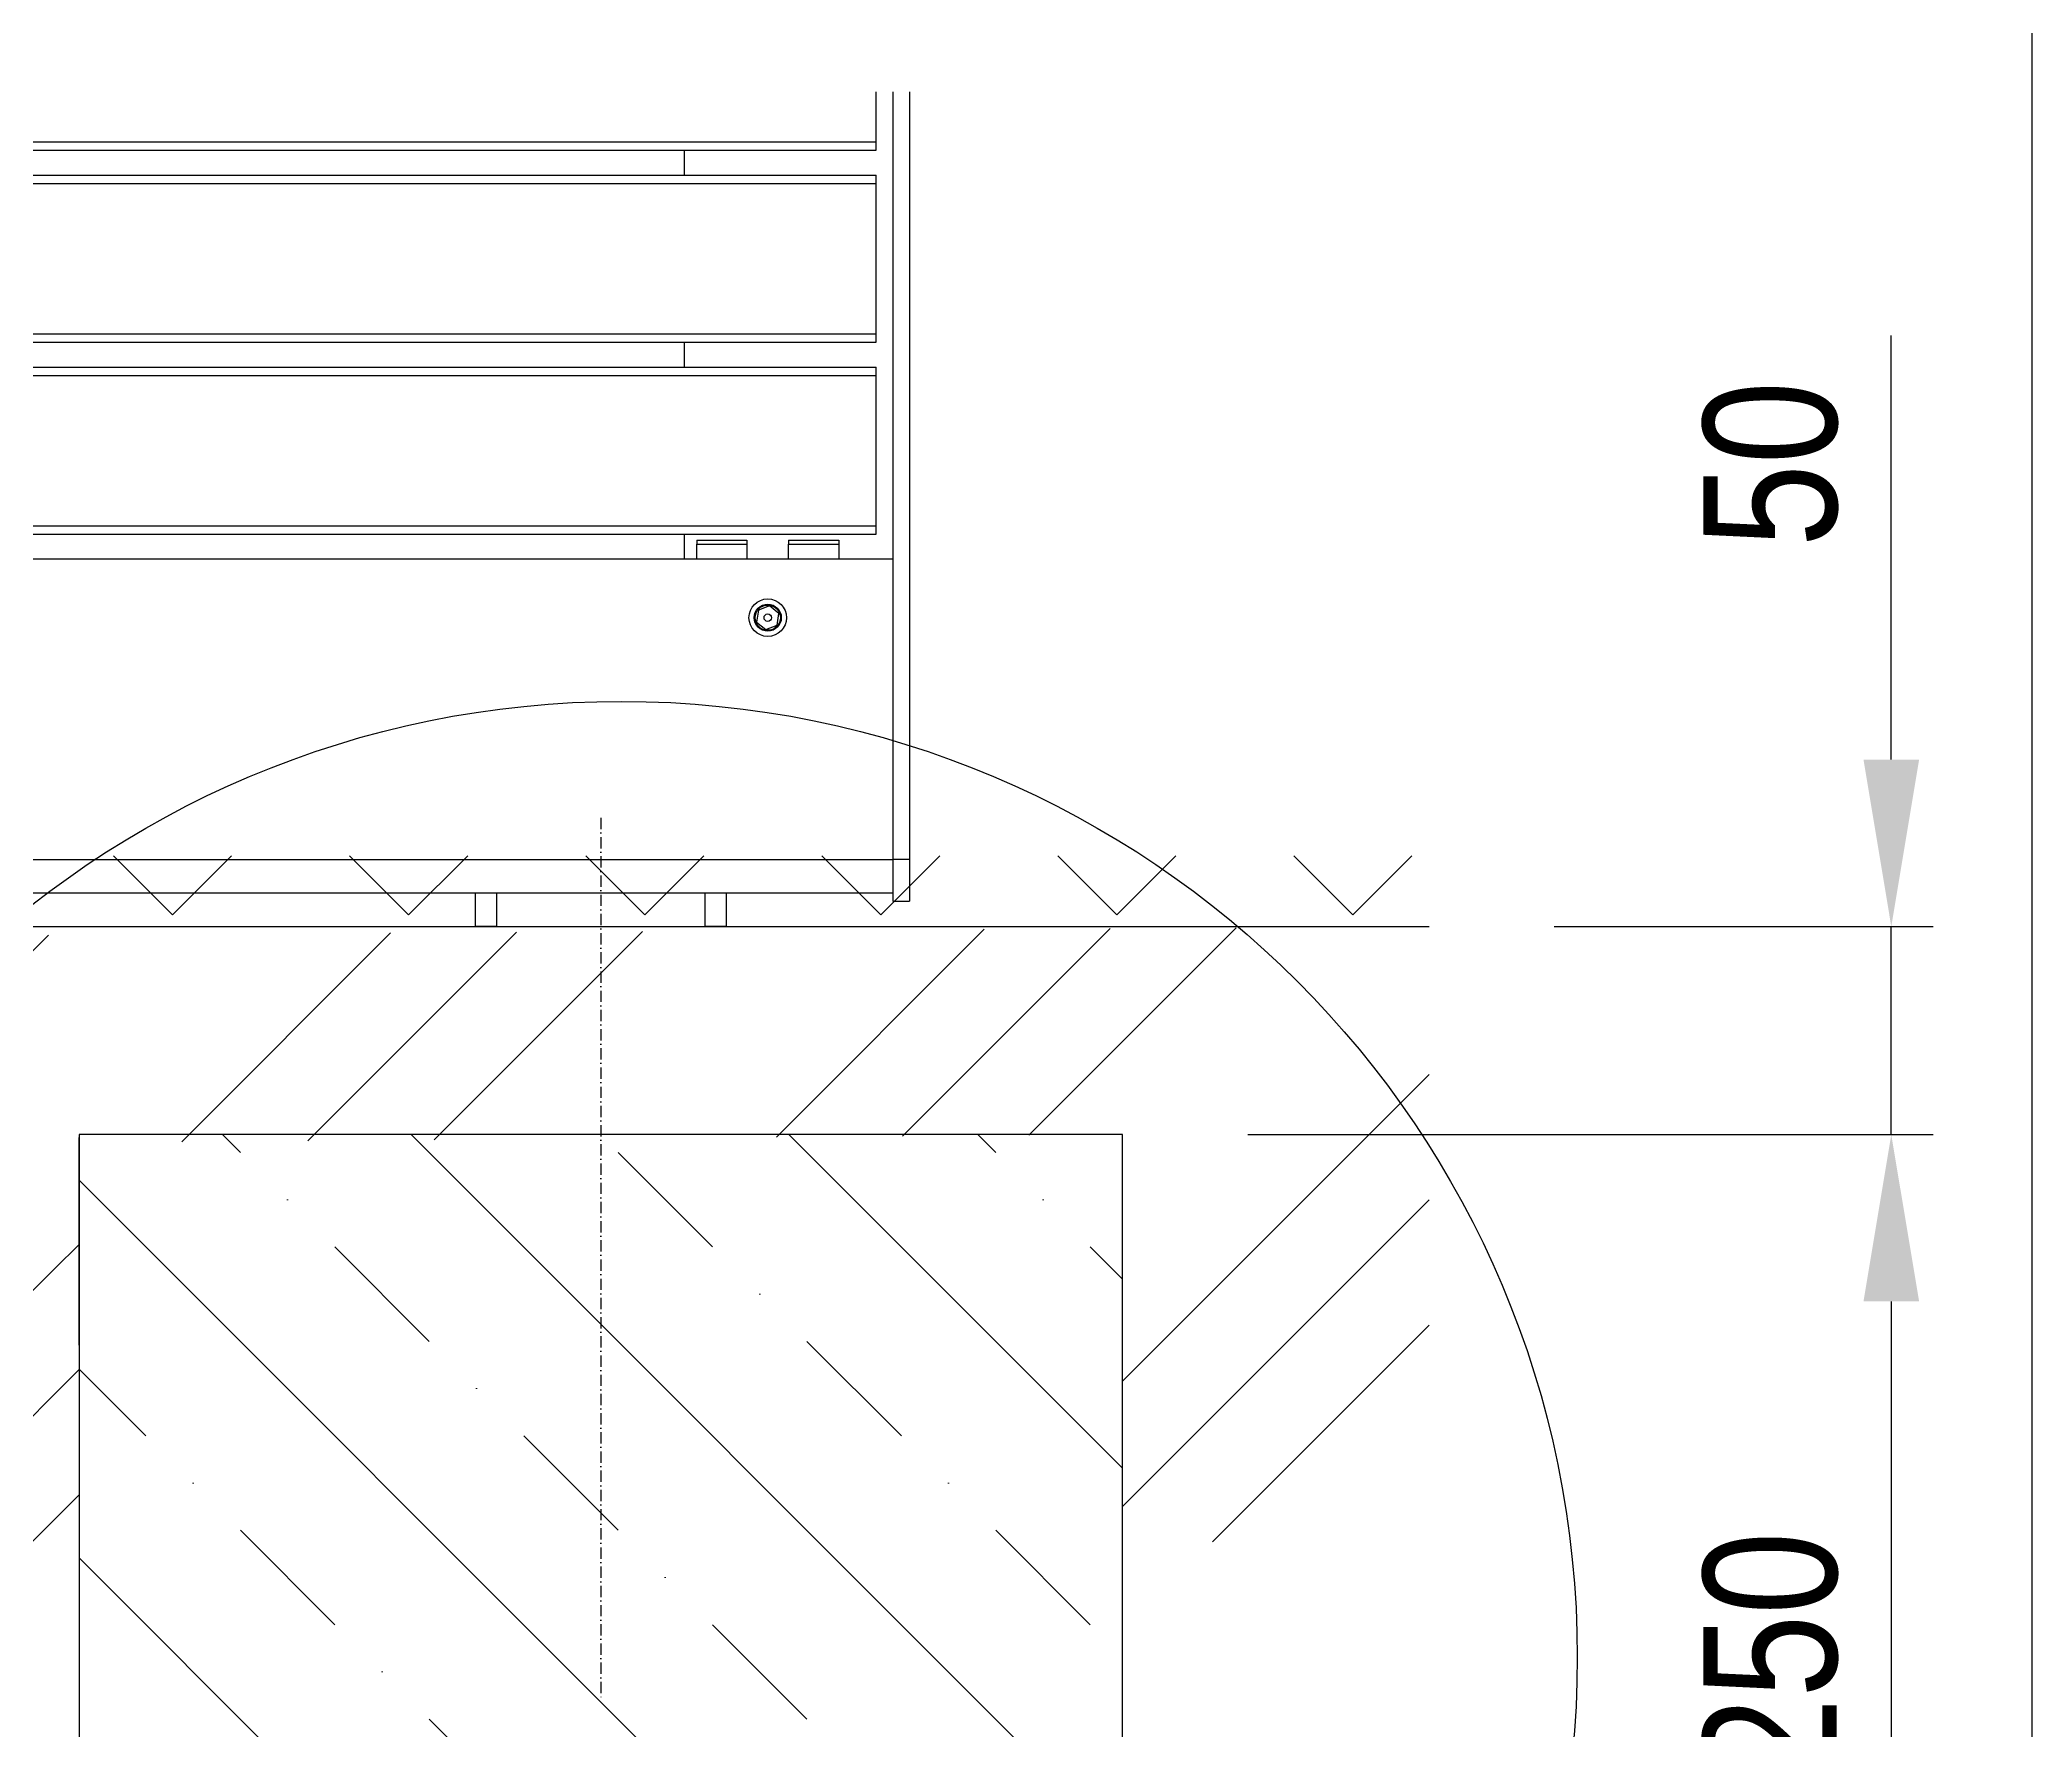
# Model space of a CAD drawing. Header units: millimetres. Extents: x 11004 to 16944, y 3085 to 7285.
# Drawn here: x 14967 to 15444.4, y 5417.9 to 5822.9 of the extents above; entities that cross this region are included whole.
import ezdxf

# ---------------------------------------------------------------- set-up
doc = ezdxf.new("R2010")
doc.units = ezdxf.units.MM
doc.header["$LTSCALE"] = 0.3
doc.linetypes.add('DashDot', pattern=[15, 9, -3, 0, -3])
doc.layers.add('Nekreslit', color=6, linetype='Continuous', plot=False)
doc.layers.add('SRAFY', color=251, linetype='Continuous', lineweight=13)
doc.styles.add('SEACAD_Arial', font='arial.ttf', dxfattribs={"width": 0.8})
doc.dimstyles.new('ISO-25', dxfattribs={"dimtxt": 1.6, "dimasz": 2, "dimexe": 0.5, "dimexo": 1.5, "dimtad": 1, "dimdec": 0, "dimtxsty": 'SEACAD_Arial', "dimcen": 2, "dimadec": 0, "dimazin": 0, "dimtfac": 1, "dimtdec": 0, "dimtmove": 0, "dimatfit": 3, "dimfxl": 1, "dimarcsym": 0})

# ---------------------------------------------------------------- blocks, each defined once
blk = doc.blocks.new('*D137')
at = {"color": 0, "lineweight": -2, "transparency": 16777216}
for p, q in [((15305.45, 5560.61), (15420.65, 5560.61)), ((15410.65, 5520.61), (15410.65, 5350.62)), ((15256.41, 5310.62), (15420.65, 5310.62))]:
    blk.add_line(p, q, dxfattribs=at)
at = {"color": 0, "transparency": 16777216}
for points in [[(15403.99, 5520.61), (15417.32, 5520.61), (15410.65, 5560.61)], [(15403.99, 5350.62), (15417.32, 5350.62), (15410.65, 5310.62)]]:
    blk.add_solid(points, dxfattribs=at)
at = {"layer": 'Defpoints', "color": 0, "transparency": 16777216}
for p in [(15275.45, 5560.61), (15226.41, 5310.62), (15410.65, 5310.62)]:
    blk.add_point(p, dxfattribs=at)
at = {"color": 0, "transparency": 16777216, "insert": (15381.81, 5435.62), "char_height": 32, "attachment_point": 5, "rotation": 90, "style": 'SEACAD_Arial'}
blk.add_mtext('250', dxfattribs=at)
blk = doc.blocks.new('*D143')
at = {"color": 0, "lineweight": -2, "transparency": 16777216}
for p, q in [((15410.65, 5650.45), (15410.65, 5752.03)), ((15329.9, 5610.45), (15420.65, 5610.45)), ((15410.65, 5560.61), (15410.65, 5610.45)), ((15256.43, 5560.61), (15420.65, 5560.61)), ((15410.65, 5520.61), (15410.65, 5480.61))]:
    blk.add_line(p, q, dxfattribs=at)
at = {"color": 0, "transparency": 16777216}
for points in [[(15403.99, 5650.45), (15417.32, 5650.45), (15410.65, 5610.45)], [(15403.99, 5520.61), (15417.32, 5520.61), (15410.65, 5560.61)]]:
    blk.add_solid(points, dxfattribs=at)
at = {"layer": 'Defpoints', "color": 0, "transparency": 16777216}
for p in [(15299.9, 5610.45), (15410.65, 5610.45), (15226.43, 5560.61)]:
    blk.add_point(p, dxfattribs=at)
at = {"color": 0, "transparency": 16777216, "insert": (15381.81, 5721.24), "char_height": 32, "attachment_point": 5, "rotation": 90, "style": 'SEACAD_Arial'}
blk.add_mtext('50', dxfattribs=at)

msp = doc.modelspace()

# ---------------------------------------------------------------- hatches: boundary and pattern name
at = {"layer": 'SRAFY'}
h = msp.add_hatch(dxfattribs=at)
h.set_pattern_fill('TERACO', color=256, scale=20)
h.set_pattern_definition([(45, (6909.467, 295.79), (-28.28427, 28.28427), [20, -20]), (135, (6966.035, 295.79), (-28.28427, -28.28427), [20, -20])])
h.paths.add_polyline_path([(14369.91, 5610.45), (14369.91, 5633.48), (15299.91, 5633.48), (15299.91, 5610.46)])
h = msp.add_hatch(dxfattribs=at)
h.set_pattern_fill('GOST_GROUND', color=256, scale=10)
h.set_pattern_definition([(45, (6909.47, 295.79), (141.4214, -9e-15), [200]), (45, (6939.47, 295.79), (141.4214, -9e-15), [200]), (45, (6969.47, 295.79), (141.4214, -9e-15), [200])])
h.paths.add_polyline_path([(14976.39, 5461.53), (14299.91, 5456.61), (14299.91, 5604.28), (15299.91, 5610.44), (15299.91, 5463.03), (15226.43, 5463.03), (15226.43, 5560.61), (14976.39, 5558.67)])
h = msp.add_hatch(dxfattribs=at)
h.set_pattern_fill('BETON-PROSTY', color=256, scale=0.8, angle=90)
h.set_pattern_definition([(135, (6258.19, 781.864), (-45.25483, -45.25483), []), (135, (6258.19, 827.12), (-67.88225, -22.6274), [32, -16, 0, -16])])
h.paths.add_polyline_path([(15226.39, 5560.61), (14976.4, 5560.61), (14976.41, 5310.63), (15226.42, 5310.62)])

# ---------------------------------------------------------------- linework, layer by layer
for p, q in [((15167.41, 5798.45), (15167.41, 5810.45)), ((15171.41, 5810.45), (15171.41, 5626.56)), ((15175.41, 5810.45), (15175.41, 5626.56)), ((13383.41, 5798.45), (15167.41, 5798.45)), ((13383.41, 5796.45), (15167.41, 5796.45)), ((15121.41, 5796.45), (15121.41, 5790.45)), ((15167.41, 5796.45), (15167.41, 5798.45)), ((13383.41, 5790.45), (15167.41, 5790.45)), ((13383.41, 5788.45), (15167.41, 5788.45)), ((15167.41, 5788.45), (15167.41, 5790.45)), ((15167.41, 5752.45), (15167.41, 5788.45)), ((13383.41, 5752.45), (15167.41, 5752.45)), ((13383.41, 5750.45), (15167.41, 5750.45)), ((15121.41, 5750.45), (15121.41, 5744.45)), ((15167.41, 5750.45), (15167.41, 5752.45)), ((13383.41, 5744.45), (15167.41, 5744.45)), ((15167.41, 5742.45), (15167.41, 5744.45)), ((13383.41, 5742.45), (15167.41, 5742.45)), ((15167.41, 5706.45), (15167.41, 5742.45)), ((13383.41, 5706.45), (15167.41, 5706.45)), ((15167.41, 5704.45), (15167.41, 5706.45)), ((13383.41, 5704.45), (15167.41, 5704.45)), ((15121.41, 5704.45), (15121.41, 5698.45)), ((15124.41, 5703.05), (15124.41, 5702.05)), ((15124.41, 5703.05), (15136.41, 5703.05)), ((15124.41, 5702.05), (15136.41, 5702.05)), ((15124.41, 5698.45), (15124.41, 5702.05)), ((15136.41, 5703.05), (15136.41, 5702.05)), ((15136.41, 5702.05), (15136.41, 5698.45)), ((15146.41, 5703.05), (15146.41, 5702.05)), ((15146.41, 5703.05), (15158.41, 5703.05)), ((15146.41, 5702.05), (15158.41, 5702.05)), ((15146.41, 5698.45), (15146.41, 5702.05)), ((15158.41, 5703.05), (15158.41, 5702.05)), ((15158.41, 5702.05), (15158.41, 5698.45)), ((15171.41, 5698.45), (13379.41, 5698.45)), ((15139.16, 5686.25), (15138.72, 5683.4)), ((15141.85, 5687.3), (15139.16, 5686.26)), ((15144.1, 5685.49), (15141.85, 5687.3)), ((15138.72, 5683.4), (15140.97, 5681.6)), ((15140.97, 5681.6), (15143.66, 5682.64)), ((15143.66, 5682.64), (15144.1, 5685.49)), ((15171.41, 5626.45), (13379.41, 5626.45)), ((15171.41, 5626.56), (15171.41, 5616.56)), ((15171.41, 5626.56), (15175.41, 5626.56)), ((15175.41, 5626.56), (15175.41, 5616.56)), ((15171.41, 5618.45), (13379.41, 5618.45)), ((15071.41, 5610.45), (15071.41, 5618.45)), ((15076.41, 5618.45), (15076.41, 5610.45)), ((15126.41, 5610.45), (15126.41, 5618.45)), ((15131.41, 5618.45), (15131.41, 5610.45)), ((15171.41, 5616.56), (15175.41, 5616.56)), ((14169.91, 5610.45), (15299.91, 5610.44)), ((15076.41, 5610.45), (15071.41, 5610.45)), ((15076.41, 5610.45), (15126.41, 5610.45)), ((15131.41, 5610.45), (15126.41, 5610.45)), ((14976.39, 5510.1), (14976.39, 5559.93))]:
    msp.add_line(p, q)
at = {"linetype": 'DashDot', "lineweight": 30}
msp.add_line((15101.41, 5636.47), (15101.41, 5425.81), dxfattribs=at)
at = {"flags": 128}
for points in [[(15139.16, 5686.26), (15139.16, 5686.26), (15139.16, 5686.26), (15139.16, 5686.26), (15139.16, 5686.26), (15139.16, 5686.26), (15139.16, 5686.25), (15139.16, 5686.25), (15139.16, 5686.25)], [(15141.85, 5687.3), (15141.85, 5687.3), (15141.85, 5687.3), (15141.85, 5687.3), (15141.85, 5687.3), (15141.85, 5687.3), (15141.85, 5687.3), (15141.85, 5687.3), (15141.85, 5687.3)], [(15138.72, 5683.4), (15138.72, 5683.4), (15138.72, 5683.4), (15138.72, 5683.4), (15138.72, 5683.4), (15138.72, 5683.4), (15138.72, 5683.4), (15138.72, 5683.4), (15138.72, 5683.4)], [(15140.97, 5681.6), (15140.97, 5681.6), (15140.97, 5681.6), (15140.97, 5681.6), (15140.97, 5681.6), (15140.97, 5681.6), (15140.97, 5681.6), (15140.97, 5681.6), (15140.97, 5681.6)], [(15143.66, 5682.64), (15143.66, 5682.64), (15143.66, 5682.64), (15143.66, 5682.64), (15143.66, 5682.64), (15143.66, 5682.64), (15143.66, 5682.64), (15143.66, 5682.64), (15143.66, 5682.64)], [(15144.1, 5685.49), (15144.1, 5685.49), (15144.1, 5685.49), (15144.1, 5685.49), (15144.1, 5685.49), (15144.1, 5685.49), (15144.1, 5685.49), (15144.1, 5685.49), (15144.1, 5685.49)]]:
    msp.add_lwpolyline(points, dxfattribs=at)
msp.add_lwpolyline([(14976.41, 5310.62), (15226.43, 5310.62), (15226.43, 5560.61), (14976.39, 5560.61)], close=True)
for centre, radius in [((15141.41, 5684.45), 4.5), ((15141.41, 5684.45), 3.25), ((15141.41, 5684.45), 3.1), ((15141.41, 5684.45), 3.03), ((15141.41, 5684.45), 0.894), ((15106.39, 5435.38), 229.01)]:
    msp.add_circle(centre, radius)
at = {"color": 7, "linetype": 'Continuous'}
msp.add_circle((15299.91, 5610.45), 0.01, dxfattribs=at)
msp.add_circle((15299.91, 5610.45), 0.01, dxfattribs=at)
at = {"layer": 'Nekreslit'}
msp.add_lwpolyline([(11404.41, 3285.28), (15444.41, 3285.28), (15444.41, 6885.28), (11404.41, 6885.28)], close=True, dxfattribs=at)

# ---------------------------------------------------------------- dimensions: what is measured, and where the dimension line sits
dim = msp.add_linear_dim(base=(15410.65, 5610.45), p1=(15226.43, 5560.61), p2=(15299.9, 5610.45), angle=90, dimstyle='ISO-25')
dim.commit()
dim.dimension.update_dxf_attribs({"geometry": '*D143', "text_midpoint": (15381.81, 5721.24)})
dim = msp.add_linear_dim(base=(15410.65, 5310.62), p1=(15275.45, 5560.61), p2=(15226.41, 5310.62), angle=90, dimstyle='ISO-25', override={"dimscale": 0})
dim.commit()
dim.dimension.update_dxf_attribs({"geometry": '*D137', "text_midpoint": (15381.81, 5435.62)})

doc.saveas('drawing.dxf')
